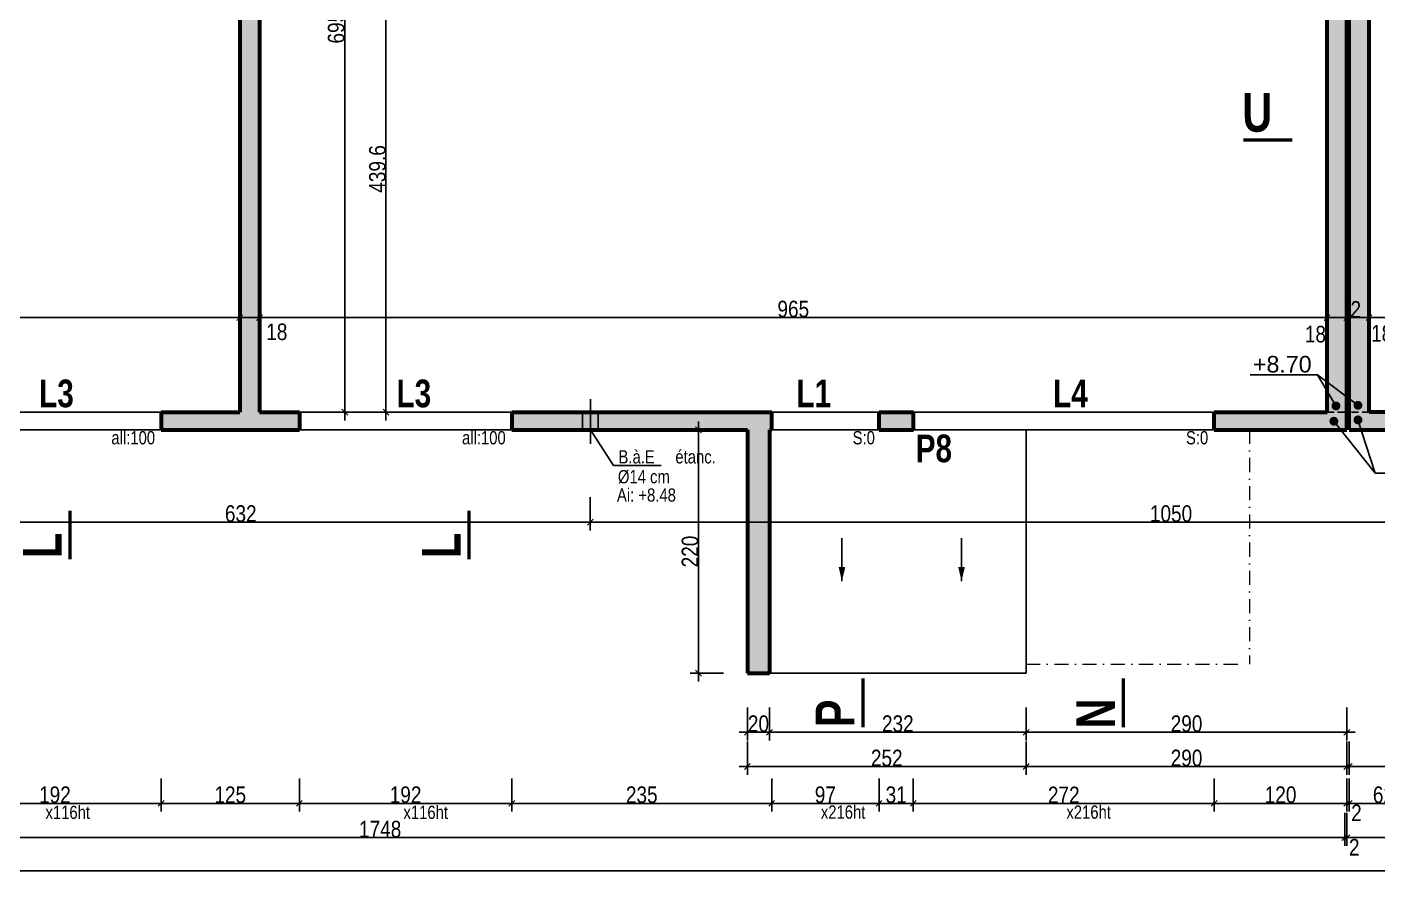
# Model space of a CAD drawing. Header units: millimetres. Extents: x 7120 to 15038, y -9128 to -4928.
# Drawn here: x 9975 to 11197, y -7823 to -7053 of the extents above; entities that cross this region are included whole.
import ezdxf
from ezdxf.enums import TextEntityAlignment as Align

# ---------------------------------------------------------------- set-up
doc = ezdxf.new("R2010")
doc.units = ezdxf.units.MM
doc.linetypes.add('CACHE2', pattern=[4.7625, 3.175, -1.5875])
doc.linetypes.add('TIRETPTX2', pattern=[50.8, 25.4, -12.7, 0, -12.7])
for name, color, linetype in [('01_cote_gen', 4, 'Continuous'), ('01_linteaux', 2, 'Continuous'), ('01_poch_murs', 253, 'Continuous'), ('01_poch_poteaux', 250, 'Continuous'), ('01_resv', 32, 'Continuous'), ('01_texte', 230, 'Continuous'), ('AA_COTES', 2, 'Continuous')]:
    doc.layers.add(name, color=color, linetype=linetype)
doc.layers.add('01_murs_coup', color=5, linetype='Continuous', lineweight=60)
doc.layers.add('01_tram_axes', color=2, linetype='TIRETPTX2', lineweight=9)
doc.styles.add('ARIAL', font='arial.ttf')
doc.styles.add('impact', font='impact.ttf')
doc.styles.add('MATTE_TXT', font='arial.ttf')
doc.styles.add('STYLE2', font='ARIALN.TTF')
doc.dimstyles.new('JB50', dxfattribs={"dimscale": 0.1, "dimtxt": 150, "dimasz": 15, "dimexe": 0.1, "dimexo": 0.1, "dimgap": 0.09, "dimtad": 1, "dimdec": 1, "dimdsep": 46, "dimtxsty": 'STYLE2', "dimblk1": 'BOND_G', "dimblk2": 'BOND_D', "dimsah": 1, "dimcen": 1.5, "dimdle": 0.01, "dimse1": 1, "dimse2": 1, "dimclrd": 4, "dimclre": 2, "dimclrt": 6, "dimazin": 2, "dimtfac": 2.333333, "dimtdec": 1, "dimtix": 1, "dimtmove": 2, "dimatfit": 3, "dimldrblk": 'BOND_G', "dimfxl": 1, "dimtolj": 1, "dimtzin": 0, "dimarcsym": 0})

# ---------------------------------------------------------------- blocks, each defined once
blk = doc.blocks.new('BOND_G')
at = {"layer": 'AA_COTES', "color": 0}
for p, q in [((0, -5), (0, 15)), ((5, 0), (-5, 0)), ((1.77, 1.77), (-1.77, -1.77))]:
    blk.add_line(p, q, dxfattribs=at)
blk = doc.blocks.new('BOND_D')
at = {"layer": 'AA_COTES', "color": 0}
for p, q in [((5, 0), (-5, 0)), ((-1.77, -1.77), (1.77, 1.77)), ((0, 5), (0, -15))]:
    blk.add_line(p, q, dxfattribs=at)
blk = doc.blocks.new('*D23')
at = {"layer": '01_cote_gen', "color": 4, "lineweight": -2, "transparency": 16777216}
blk.add_line((11167.1, -7785.6), (9422.1, -7785.6), dxfattribs=at)
at = {"layer": 'DEFPOINTS', "color": 0}
for p in [(9420.6, -7661), (11168.6, -7661), (9420.6, -7785.6)]:
    blk.add_point(p, dxfattribs=at)
at = {"layer": '01_cote_gen', "color": 4, "lineweight": -2, "transparency": 16777216, "xscale": 1.5, "yscale": 1.5, "zscale": 1.5, "rotation": 180}
blk.add_blockref('BOND_D', (9420.6, -7785.6), dxfattribs=at)
at = {"layer": '01_cote_gen', "color": 4, "lineweight": -2, "transparency": 16777216, "xscale": 1.5, "yscale": 1.5, "zscale": 1.5}
blk.add_blockref('BOND_G', (11168.6, -7785.6), dxfattribs=at)
at = {"layer": '01_cote_gen', "color": 6, "transparency": 16777216, "insert": (10294.6, -7778), "char_height": 15, "attachment_point": 5, "style": 'STYLE2'}
blk.add_mtext('\\A1;1748', dxfattribs=at)
blk = doc.blocks.new('*D24')
at = {"layer": '01_cote_gen', "color": 4, "lineweight": -2, "transparency": 16777216}
blk.add_line((11047.1, -7754.6), (10778.1, -7754.6), dxfattribs=at)
at = {"layer": 'DEFPOINTS', "color": 0}
for p in [(10776.6, -7732.1), (10776.6, -7754.6), (11048.6, -7743.9)]:
    blk.add_point(p, dxfattribs=at)
at = {"layer": '01_cote_gen', "color": 4, "lineweight": -2, "transparency": 16777216, "xscale": 1.5, "yscale": 1.5, "zscale": 1.5, "rotation": 180}
blk.add_blockref('BOND_D', (10776.6, -7754.6), dxfattribs=at)
at = {"layer": '01_cote_gen', "color": 4, "lineweight": -2, "transparency": 16777216, "xscale": 1.5, "yscale": 1.5, "zscale": 1.5}
blk.add_blockref('BOND_G', (11048.6, -7754.6), dxfattribs=at)
at = {"layer": '01_cote_gen', "color": 6, "transparency": 16777216, "insert": (10912.6, -7747), "char_height": 15, "attachment_point": 5, "style": 'STYLE2'}
blk.add_mtext('\\A1;272', dxfattribs=at)
blk = doc.blocks.new('*D25')
at = {"layer": '01_cote_gen', "color": 4, "lineweight": -2, "transparency": 16777216}
blk.add_line((10095.1, -7754.6), (9906.1, -7754.6), dxfattribs=at)
at = {"layer": 'DEFPOINTS', "color": 0}
for p in [(9904.6, -7731.1), (10096.6, -7731.1), (9904.6, -7754.6)]:
    blk.add_point(p, dxfattribs=at)
at = {"layer": '01_cote_gen', "color": 4, "lineweight": -2, "transparency": 16777216, "xscale": 1.5, "yscale": 1.5, "zscale": 1.5, "rotation": 180}
blk.add_blockref('BOND_D', (9904.6, -7754.6), dxfattribs=at)
at = {"layer": '01_cote_gen', "color": 4, "lineweight": -2, "transparency": 16777216, "xscale": 1.5, "yscale": 1.5, "zscale": 1.5}
blk.add_blockref('BOND_G', (10096.6, -7754.6), dxfattribs=at)
at = {"layer": '01_cote_gen', "color": 6, "transparency": 16777216, "insert": (10000.6, -7746.9), "char_height": 15, "attachment_point": 5, "style": 'STYLE2'}
blk.add_mtext('\\A1;192', dxfattribs=at)
blk = doc.blocks.new('*D28')
at = {"layer": '01_cote_gen', "color": 4, "lineweight": -2, "transparency": 16777216}
blk.add_line((11167.1, -7754.6), (11050.1, -7754.6), dxfattribs=at)
at = {"layer": 'DEFPOINTS', "color": 0}
for p in [(11168.6, -7661), (11048.6, -7732.1), (11048.6, -7754.6)]:
    blk.add_point(p, dxfattribs=at)
at = {"layer": '01_cote_gen', "color": 4, "lineweight": -2, "transparency": 16777216, "xscale": 1.5, "yscale": 1.5, "zscale": 1.5, "rotation": 180}
blk.add_blockref('BOND_D', (11048.6, -7754.6), dxfattribs=at)
at = {"layer": '01_cote_gen', "color": 4, "lineweight": -2, "transparency": 16777216, "xscale": 1.5, "yscale": 1.5, "zscale": 1.5}
blk.add_blockref('BOND_G', (11168.6, -7754.6), dxfattribs=at)
at = {"layer": '01_cote_gen', "color": 6, "transparency": 16777216, "insert": (11108.6, -7746.9), "char_height": 15, "attachment_point": 5, "style": 'STYLE2'}
blk.add_mtext('\\A1;120', dxfattribs=at)
blk = doc.blocks.new('*D29')
at = {"layer": '01_cote_gen', "color": 4, "lineweight": -2, "transparency": 16777216}
blk.add_line((11152.1, -7315.6), (11167.1, -7315.6), dxfattribs=at)
at = {"layer": 'DEFPOINTS', "color": 0}
for p in [(11150.6, -7323.1), (11168.6, -7315.6), (11168.6, -7323.1)]:
    blk.add_point(p, dxfattribs=at)
at = {"layer": '01_cote_gen', "color": 4, "lineweight": -2, "transparency": 16777216, "xscale": 1.5, "yscale": 1.5, "zscale": 1.5, "rotation": 180}
blk.add_blockref('BOND_G', (11150.6, -7315.6), dxfattribs=at)
at = {"layer": '01_cote_gen', "color": 4, "lineweight": -2, "transparency": 16777216, "xscale": 1.5, "yscale": 1.5, "zscale": 1.5}
blk.add_blockref('BOND_D', (11168.6, -7315.6), dxfattribs=at)
at = {"layer": '01_cote_gen', "color": 6, "transparency": 16777216, "insert": (11140.1, -7330.6), "char_height": 15, "attachment_point": 5, "style": 'STYLE2'}
blk.add_mtext('\\A1;18', dxfattribs=at)
blk = doc.blocks.new('*D40')
at = {"layer": '01_cote_gen', "color": 4, "lineweight": -2, "transparency": 16777216}
for p, q in [((11167.1, -7315.6), (11165.6, -7315.6)), ((11168.6, -7315.6), (11170.6, -7315.6)), ((11172.1, -7315.6), (11173.6, -7315.6))]:
    blk.add_line(p, q, dxfattribs=at)
at = {"layer": 'DEFPOINTS', "color": 0}
for p in [(11170.6, -7315.6), (11168.6, -7343.5), (11170.6, -7343.5)]:
    blk.add_point(p, dxfattribs=at)
at = {"layer": '01_cote_gen', "color": 4, "lineweight": -2, "transparency": 16777216, "xscale": 1.5, "yscale": 1.5, "zscale": 1.5}
blk.add_blockref('BOND_G', (11168.6, -7315.6), dxfattribs=at)
at = {"layer": '01_cote_gen', "color": 4, "lineweight": -2, "transparency": 16777216, "xscale": 1.5, "yscale": 1.5, "zscale": 1.5, "rotation": 180}
blk.add_blockref('BOND_D', (11170.6, -7315.6), dxfattribs=at)
at = {"layer": '01_cote_gen', "color": 6, "transparency": 16777216, "insert": (11176.6, -7308.1), "char_height": 15, "attachment_point": 5, "style": 'STYLE2'}
blk.add_mtext('\\A1;2', dxfattribs=at)
blk = doc.blocks.new('*D41')
at = {"layer": '01_cote_gen', "color": 4, "lineweight": -2, "transparency": 16777216}
blk.add_line((11172.1, -7315.6), (11187.1, -7315.6), dxfattribs=at)
at = {"layer": 'DEFPOINTS', "color": 0}
for p in [(11188.6, -7315.6), (11170.6, -7334.3), (11188.6, -7334.3)]:
    blk.add_point(p, dxfattribs=at)
at = {"layer": '01_cote_gen', "color": 4, "lineweight": -2, "transparency": 16777216, "xscale": 1.5, "yscale": 1.5, "zscale": 1.5, "rotation": 180}
blk.add_blockref('BOND_G', (11170.6, -7315.6), dxfattribs=at)
at = {"layer": '01_cote_gen', "color": 4, "lineweight": -2, "transparency": 16777216, "xscale": 1.5, "yscale": 1.5, "zscale": 1.5}
blk.add_blockref('BOND_D', (11188.6, -7315.6), dxfattribs=at)
at = {"layer": '01_cote_gen', "color": 6, "transparency": 16777216, "insert": (11200, -7329.9), "char_height": 15, "attachment_point": 5, "style": 'STYLE2'}
blk.add_mtext('\\A1;18', dxfattribs=at)
blk = doc.blocks.new('*D67')
at = {"layer": '01_cote_gen', "color": 4, "lineweight": -2, "transparency": 16777216}
blk.add_line((13896.1, -7815.5), (9422.1, -7815.5), dxfattribs=at)
at = {"layer": 'DEFPOINTS', "color": 0}
for p in [(9420.6, -7661.5), (13897.6, -7732.1), (9420.6, -7815.5)]:
    blk.add_point(p, dxfattribs=at)
at = {"layer": '01_cote_gen', "color": 4, "lineweight": -2, "transparency": 16777216, "xscale": 1.5, "yscale": 1.5, "zscale": 1.5, "rotation": 180}
blk.add_blockref('BOND_D', (9420.6, -7815.5), dxfattribs=at)
at = {"layer": '01_cote_gen', "color": 4, "lineweight": -2, "transparency": 16777216, "xscale": 1.5, "yscale": 1.5, "zscale": 1.5}
blk.add_blockref('BOND_G', (13897.6, -7815.5), dxfattribs=at)
at = {"layer": '01_cote_gen', "color": 6, "transparency": 16777216, "insert": (11659.1, -7808), "char_height": 15, "attachment_point": 5, "style": 'STYLE2'}
blk.add_mtext('\\A1;4477', dxfattribs=at)
blk = doc.blocks.new('*D75')
at = {"layer": '01_cote_gen', "color": 4, "lineweight": -2, "transparency": 16777216}
blk.add_line((10412.1, -7754.6), (10223.1, -7754.6), dxfattribs=at)
at = {"layer": 'DEFPOINTS', "color": 0}
for p in [(10221.6, -7661), (10413.6, -7661), (10221.6, -7754.6)]:
    blk.add_point(p, dxfattribs=at)
at = {"layer": '01_cote_gen', "color": 4, "lineweight": -2, "transparency": 16777216, "xscale": 1.5, "yscale": 1.5, "zscale": 1.5, "rotation": 180}
blk.add_blockref('BOND_D', (10221.6, -7754.6), dxfattribs=at)
at = {"layer": '01_cote_gen', "color": 4, "lineweight": -2, "transparency": 16777216, "xscale": 1.5, "yscale": 1.5, "zscale": 1.5}
blk.add_blockref('BOND_G', (10413.6, -7754.6), dxfattribs=at)
at = {"layer": '01_cote_gen', "color": 6, "transparency": 16777216, "insert": (10317.6, -7746.9), "char_height": 15, "attachment_point": 5, "style": 'STYLE2'}
blk.add_mtext('\\A1;192', dxfattribs=at)
blk = doc.blocks.new('*D76')
at = {"layer": '01_cote_gen', "color": 4, "lineweight": -2, "transparency": 16777216}
blk.add_line((10220.1, -7754.6), (10098.1, -7754.6), dxfattribs=at)
at = {"layer": 'DEFPOINTS', "color": 0}
for p in [(10096.6, -7661), (10221.6, -7661), (10096.6, -7754.6)]:
    blk.add_point(p, dxfattribs=at)
at = {"layer": '01_cote_gen', "color": 4, "lineweight": -2, "transparency": 16777216, "xscale": 1.5, "yscale": 1.5, "zscale": 1.5, "rotation": 180}
blk.add_blockref('BOND_D', (10096.6, -7754.6), dxfattribs=at)
at = {"layer": '01_cote_gen', "color": 4, "lineweight": -2, "transparency": 16777216, "xscale": 1.5, "yscale": 1.5, "zscale": 1.5}
blk.add_blockref('BOND_G', (10221.6, -7754.6), dxfattribs=at)
at = {"layer": '01_cote_gen', "color": 6, "transparency": 16777216, "insert": (10159.1, -7746.9), "char_height": 15, "attachment_point": 5, "style": 'STYLE2'}
blk.add_mtext('\\A1;125', dxfattribs=at)
blk = doc.blocks.new('*D94')
at = {"layer": '01_cote_gen', "color": 4, "lineweight": -2, "transparency": 16777216}
for p, q in [((11167.1, -7754.6), (11165.6, -7754.6)), ((11168.6, -7754.6), (11170.6, -7754.6)), ((11172.1, -7754.6), (11173.6, -7754.6))]:
    blk.add_line(p, q, dxfattribs=at)
at = {"layer": 'DEFPOINTS', "color": 0}
for p in [(11168.6, -7743.2), (11170.6, -7743.2), (11170.6, -7754.6)]:
    blk.add_point(p, dxfattribs=at)
at = {"layer": '01_cote_gen', "color": 4, "lineweight": -2, "transparency": 16777216, "xscale": 1.5, "yscale": 1.5, "zscale": 1.5}
blk.add_blockref('BOND_G', (11168.6, -7754.6), dxfattribs=at)
at = {"layer": '01_cote_gen', "color": 4, "lineweight": -2, "transparency": 16777216, "xscale": 1.5, "yscale": 1.5, "zscale": 1.5, "rotation": 180}
blk.add_blockref('BOND_D', (11170.6, -7754.6), dxfattribs=at)
at = {"layer": '01_cote_gen', "color": 6, "transparency": 16777216, "insert": (11177.2, -7763.2), "char_height": 15, "attachment_point": 5, "style": 'STYLE2'}
blk.add_mtext('\\A1;2', dxfattribs=at)
blk = doc.blocks.new('*D98')
at = {"layer": '01_cote_gen', "color": 4, "lineweight": -2, "transparency": 16777216}
blk.add_line((11231.1, -7754.6), (11172.1, -7754.6), dxfattribs=at)
at = {"layer": 'DEFPOINTS', "color": 0}
for p in [(11170.6, -7743.8), (11170.6, -7754.6), (11232.6, -7747.1)]:
    blk.add_point(p, dxfattribs=at)
at = {"layer": '01_cote_gen', "color": 4, "lineweight": -2, "transparency": 16777216, "xscale": 1.5, "yscale": 1.5, "zscale": 1.5, "rotation": 180}
blk.add_blockref('BOND_D', (11170.6, -7754.6), dxfattribs=at)
at = {"layer": '01_cote_gen', "color": 4, "lineweight": -2, "transparency": 16777216, "xscale": 1.5, "yscale": 1.5, "zscale": 1.5}
blk.add_blockref('BOND_G', (11232.6, -7754.6), dxfattribs=at)
at = {"layer": '01_cote_gen', "color": 6, "transparency": 16777216, "insert": (11201.6, -7746.9), "char_height": 15, "attachment_point": 5, "style": 'STYLE2'}
blk.add_mtext('\\A1;62', dxfattribs=at)
blk = doc.blocks.new('*D297')
at = {"layer": '01_cote_gen', "color": 4, "lineweight": -2, "transparency": 16777216}
for p, q in [((11165.1, -7785.6), (11163.6, -7785.6)), ((11166.6, -7785.6), (11168.6, -7785.6)), ((11170.1, -7785.6), (11171.6, -7785.6))]:
    blk.add_line(p, q, dxfattribs=at)
at = {"layer": 'DEFPOINTS', "color": 0}
for p in [(11166.6, -7774.3), (11168.6, -7774.3), (11168.6, -7785.6)]:
    blk.add_point(p, dxfattribs=at)
at = {"layer": '01_cote_gen', "color": 4, "lineweight": -2, "transparency": 16777216, "xscale": 1.5, "yscale": 1.5, "zscale": 1.5}
blk.add_blockref('BOND_G', (11166.6, -7785.6), dxfattribs=at)
at = {"layer": '01_cote_gen', "color": 4, "lineweight": -2, "transparency": 16777216, "xscale": 1.5, "yscale": 1.5, "zscale": 1.5, "rotation": 180}
blk.add_blockref('BOND_D', (11168.6, -7785.6), dxfattribs=at)
at = {"layer": '01_cote_gen', "color": 6, "transparency": 16777216, "insert": (11175.2, -7794.3), "char_height": 15, "attachment_point": 5, "style": 'STYLE2'}
blk.add_mtext('\\A1;2', dxfattribs=at)
blk = doc.blocks.new('*D298')
at = {"layer": '01_cote_gen', "color": 4, "lineweight": -2, "transparency": 16777216}
blk.add_line((13894.1, -7785.6), (11170.1, -7785.6), dxfattribs=at)
at = {"layer": 'DEFPOINTS', "color": 0}
for p in [(13895.6, -7762.1), (11168.6, -7778.1), (11168.6, -7785.6)]:
    blk.add_point(p, dxfattribs=at)
at = {"layer": '01_cote_gen', "color": 4, "lineweight": -2, "transparency": 16777216, "xscale": 1.5, "yscale": 1.5, "zscale": 1.5, "rotation": 180}
blk.add_blockref('BOND_D', (11168.6, -7785.6), dxfattribs=at)
at = {"layer": '01_cote_gen', "color": 4, "lineweight": -2, "transparency": 16777216, "xscale": 1.5, "yscale": 1.5, "zscale": 1.5}
blk.add_blockref('BOND_G', (13895.6, -7785.6), dxfattribs=at)
at = {"layer": '01_cote_gen', "color": 6, "transparency": 16777216, "insert": (12532.1, -7778.1), "char_height": 15, "attachment_point": 5, "style": 'STYLE2'}
blk.add_mtext('\\A1;2727', dxfattribs=at)
blk = doc.blocks.new('*D299')
at = {"layer": '01_cote_gen', "color": 4, "lineweight": -2, "transparency": 16777216}
blk.add_line((10775.1, -7754.6), (10747.1, -7754.6), dxfattribs=at)
at = {"layer": 'DEFPOINTS', "color": 0}
for p in [(10745.6, -7432.6), (10776.6, -7432.6), (10745.6, -7754.6)]:
    blk.add_point(p, dxfattribs=at)
at = {"layer": '01_cote_gen', "color": 4, "lineweight": -2, "transparency": 16777216, "xscale": 1.5, "yscale": 1.5, "zscale": 1.5, "rotation": 180}
blk.add_blockref('BOND_D', (10745.6, -7754.6), dxfattribs=at)
at = {"layer": '01_cote_gen', "color": 4, "lineweight": -2, "transparency": 16777216, "xscale": 1.5, "yscale": 1.5, "zscale": 1.5}
blk.add_blockref('BOND_G', (10776.6, -7754.6), dxfattribs=at)
at = {"layer": '01_cote_gen', "color": 6, "transparency": 16777216, "insert": (10761.1, -7746.9), "char_height": 15, "attachment_point": 5, "style": 'STYLE2'}
blk.add_mtext('\\A1;31', dxfattribs=at)
blk = doc.blocks.new('*D300')
at = {"layer": '01_cote_gen', "color": 4, "lineweight": -2, "transparency": 16777216}
blk.add_line((10744.1, -7754.6), (10650.1, -7754.6), dxfattribs=at)
at = {"layer": 'DEFPOINTS', "color": 0}
for p in [(10648.6, -7432.6), (10745.6, -7432.6), (10648.6, -7754.6)]:
    blk.add_point(p, dxfattribs=at)
at = {"layer": '01_cote_gen', "color": 4, "lineweight": -2, "transparency": 16777216, "xscale": 1.5, "yscale": 1.5, "zscale": 1.5, "rotation": 180}
blk.add_blockref('BOND_D', (10648.6, -7754.6), dxfattribs=at)
at = {"layer": '01_cote_gen', "color": 4, "lineweight": -2, "transparency": 16777216, "xscale": 1.5, "yscale": 1.5, "zscale": 1.5}
blk.add_blockref('BOND_G', (10745.6, -7754.6), dxfattribs=at)
at = {"layer": '01_cote_gen', "color": 6, "transparency": 16777216, "insert": (10697.1, -7746.9), "char_height": 15, "attachment_point": 5, "style": 'STYLE2'}
blk.add_mtext('\\A1;97', dxfattribs=at)
blk = doc.blocks.new('*D301')
at = {"layer": '01_cote_gen', "color": 4, "lineweight": -2, "transparency": 16777216}
blk.add_line((10647.1, -7754.6), (10415.1, -7754.6), dxfattribs=at)
at = {"layer": 'DEFPOINTS', "color": 0}
for p in [(10413.6, -7432.6), (10648.6, -7432.6), (10413.6, -7754.6)]:
    blk.add_point(p, dxfattribs=at)
at = {"layer": '01_cote_gen', "color": 4, "lineweight": -2, "transparency": 16777216, "xscale": 1.5, "yscale": 1.5, "zscale": 1.5, "rotation": 180}
blk.add_blockref('BOND_D', (10413.6, -7754.6), dxfattribs=at)
at = {"layer": '01_cote_gen', "color": 4, "lineweight": -2, "transparency": 16777216, "xscale": 1.5, "yscale": 1.5, "zscale": 1.5}
blk.add_blockref('BOND_G', (10648.6, -7754.6), dxfattribs=at)
at = {"layer": '01_cote_gen', "color": 6, "transparency": 16777216, "insert": (10531.1, -7746.9), "char_height": 15, "attachment_point": 5, "style": 'STYLE2'}
blk.add_mtext('\\A1;235', dxfattribs=at)
blk = doc.blocks.new('*D380')
at = {"layer": '01_cote_gen', "color": 4, "lineweight": -2, "transparency": 16777216}
blk.add_line((9438.1, -7315.6), (10166.1, -7315.6), dxfattribs=at)
at = {"layer": 'DEFPOINTS', "color": 0}
for p in [(10167.6, -6568), (9436.6, -7315.6), (10167.6, -7315.6)]:
    blk.add_point(p, dxfattribs=at)
at = {"layer": '01_cote_gen', "color": 4, "lineweight": -2, "transparency": 16777216, "xscale": 1.5, "yscale": 1.5, "zscale": 1.5, "rotation": 180}
blk.add_blockref('BOND_G', (9436.6, -7315.6), dxfattribs=at)
at = {"layer": '01_cote_gen', "color": 4, "lineweight": -2, "transparency": 16777216, "xscale": 1.5, "yscale": 1.5, "zscale": 1.5}
blk.add_blockref('BOND_D', (10167.6, -7315.6), dxfattribs=at)
at = {"layer": '01_cote_gen', "color": 6, "transparency": 16777216, "insert": (9802.1, -7307.9), "char_height": 15, "attachment_point": 5, "style": 'STYLE2'}
blk.add_mtext('\\A1;731', dxfattribs=at)
blk = doc.blocks.new('*D395')
at = {"layer": '01_cote_gen', "color": 4, "lineweight": -2, "transparency": 16777216}
blk.add_line((10187.1, -7315.6), (11149.1, -7315.6), dxfattribs=at)
at = {"layer": 'DEFPOINTS', "color": 0}
for p in [(11150.6, -7315.6), (10185.6, -7350.3), (11150.6, -7381)]:
    blk.add_point(p, dxfattribs=at)
at = {"layer": '01_cote_gen', "color": 4, "lineweight": -2, "transparency": 16777216, "xscale": 1.5, "yscale": 1.5, "zscale": 1.5, "rotation": 180}
blk.add_blockref('BOND_G', (10185.6, -7315.6), dxfattribs=at)
at = {"layer": '01_cote_gen', "color": 4, "lineweight": -2, "transparency": 16777216, "xscale": 1.5, "yscale": 1.5, "zscale": 1.5}
blk.add_blockref('BOND_D', (11150.6, -7315.6), dxfattribs=at)
at = {"layer": '01_cote_gen', "color": 6, "transparency": 16777216, "insert": (10668.1, -7307.9), "char_height": 15, "attachment_point": 5, "style": 'STYLE2'}
blk.add_mtext('\\A1;965', dxfattribs=at)
blk = doc.blocks.new('*D396')
at = {"layer": '01_cote_gen', "color": 4, "lineweight": -2, "transparency": 16777216}
blk.add_line((10169.1, -7315.6), (10184.1, -7315.6), dxfattribs=at)
at = {"layer": 'DEFPOINTS', "color": 0}
for p in [(10185.6, -7315.6), (10167.6, -7350.3), (10185.6, -7350.3)]:
    blk.add_point(p, dxfattribs=at)
at = {"layer": '01_cote_gen', "color": 4, "lineweight": -2, "transparency": 16777216, "xscale": 1.5, "yscale": 1.5, "zscale": 1.5, "rotation": 180}
blk.add_blockref('BOND_G', (10167.6, -7315.6), dxfattribs=at)
at = {"layer": '01_cote_gen', "color": 4, "lineweight": -2, "transparency": 16777216, "xscale": 1.5, "yscale": 1.5, "zscale": 1.5}
blk.add_blockref('BOND_D', (10185.6, -7315.6), dxfattribs=at)
at = {"layer": '01_cote_gen', "color": 6, "transparency": 16777216, "insert": (10201.2, -7328.5), "char_height": 15, "attachment_point": 5, "style": 'STYLE2'}
blk.add_mtext('\\A1;18', dxfattribs=at)
blk = doc.blocks.new('*D397')
at = {"layer": '01_cote_gen', "color": 4, "lineweight": -2, "transparency": 16777216}
blk.add_line((11190.1, -7315.6), (12238.1, -7315.6), dxfattribs=at)
at = {"layer": 'DEFPOINTS', "color": 0}
for p in [(11188.6, -7265.8), (12239.6, -7265.8), (12239.6, -7315.6)]:
    blk.add_point(p, dxfattribs=at)
at = {"layer": '01_cote_gen', "color": 4, "lineweight": -2, "transparency": 16777216, "xscale": 1.5, "yscale": 1.5, "zscale": 1.5, "rotation": 180}
blk.add_blockref('BOND_G', (11188.6, -7315.6), dxfattribs=at)
at = {"layer": '01_cote_gen', "color": 4, "lineweight": -2, "transparency": 16777216, "xscale": 1.5, "yscale": 1.5, "zscale": 1.5}
blk.add_blockref('BOND_D', (12239.6, -7315.6), dxfattribs=at)
at = {"layer": '01_cote_gen', "color": 6, "transparency": 16777216, "insert": (11759.9, -7307.9), "char_height": 15, "attachment_point": 5, "style": 'STYLE2'}
blk.add_mtext('\\A1;1051', dxfattribs=at)
blk = doc.blocks.new('*D411')
at = {"layer": '01_cote_gen', "color": 4, "lineweight": -2, "transparency": 16777216}
blk.add_line((10262.6, -7399.5), (10262.6, -6707.5), dxfattribs=at)
at = {"layer": 'DEFPOINTS', "color": 0}
for p in [(10262.6, -6706), (10265.8, -6706), (10265.8, -7401)]:
    blk.add_point(p, dxfattribs=at)
at = {"layer": '01_cote_gen', "color": 4, "lineweight": -2, "transparency": 16777216, "xscale": 1.5, "yscale": 1.5, "zscale": 1.5}
for name, p, rotation in [('BOND_D', (10262.6, -6706), 90), ('BOND_G', (10262.6, -7401), 270)]:
    blk.add_blockref(name, p, dxfattribs=dict(at, rotation=rotation))
at = {"layer": '01_cote_gen', "color": 6, "transparency": 16777216, "insert": (10254.9, -7053.5), "char_height": 15, "attachment_point": 5, "rotation": 90, "style": 'STYLE2'}
blk.add_mtext('\\A1;695', dxfattribs=at)
blk = doc.blocks.new('*D463')
at = {"layer": '01_cote_gen', "color": 4, "lineweight": -2, "transparency": 16777216}
blk.add_line((11624.1, -7721.3), (11172.1, -7721.3), dxfattribs=at)
at = {"layer": 'DEFPOINTS', "color": 0}
for p in [(11170.6, -7344.5), (11625.6, -7698.8), (11170.6, -7721.3)]:
    blk.add_point(p, dxfattribs=at)
at = {"layer": '01_cote_gen', "color": 4, "lineweight": -2, "transparency": 16777216, "xscale": 1.5, "yscale": 1.5, "zscale": 1.5, "rotation": 180}
blk.add_blockref('BOND_D', (11170.6, -7721.3), dxfattribs=at)
at = {"layer": '01_cote_gen', "color": 4, "lineweight": -2, "transparency": 16777216, "xscale": 1.5, "yscale": 1.5, "zscale": 1.5}
blk.add_blockref('BOND_G', (11625.6, -7721.3), dxfattribs=at)
at = {"layer": '01_cote_gen', "color": 6, "transparency": 16777216, "insert": (11398.1, -7713.7), "char_height": 15, "attachment_point": 5, "style": 'STYLE2'}
blk.add_mtext('\\A1;455', dxfattribs=at)
blk = doc.blocks.new('*D466')
at = {"layer": '01_cote_gen', "color": 4, "lineweight": -2, "transparency": 16777216}
blk.add_line((11167.1, -7690.4), (10880.1, -7690.4), dxfattribs=at)
at = {"layer": 'DEFPOINTS', "color": 0}
for p in [(11168.6, -7361.2), (10878.6, -7548.7), (10878.6, -7690.4)]:
    blk.add_point(p, dxfattribs=at)
at = {"layer": '01_cote_gen', "color": 4, "lineweight": -2, "transparency": 16777216, "xscale": 1.5, "yscale": 1.5, "zscale": 1.5, "rotation": 180}
blk.add_blockref('BOND_D', (10878.6, -7690.4), dxfattribs=at)
at = {"layer": '01_cote_gen', "color": 4, "lineweight": -2, "transparency": 16777216, "xscale": 1.5, "yscale": 1.5, "zscale": 1.5}
blk.add_blockref('BOND_G', (11168.6, -7690.4), dxfattribs=at)
at = {"layer": '01_cote_gen', "color": 6, "transparency": 16777216, "insert": (11023.6, -7682.7), "char_height": 15, "attachment_point": 5, "style": 'STYLE2'}
blk.add_mtext('\\A1;290', dxfattribs=at)
blk = doc.blocks.new('*D467')
at = {"layer": '01_cote_gen', "color": 4, "lineweight": -2, "transparency": 16777216}
blk.add_line((10877.1, -7690.4), (10648.1, -7690.4), dxfattribs=at)
at = {"layer": 'DEFPOINTS', "color": 0}
for p in [(10646.6, -7587.8), (10878.6, -7587.8), (10646.6, -7690.4)]:
    blk.add_point(p, dxfattribs=at)
at = {"layer": '01_cote_gen', "color": 4, "lineweight": -2, "transparency": 16777216, "xscale": 1.5, "yscale": 1.5, "zscale": 1.5, "rotation": 180}
blk.add_blockref('BOND_D', (10646.6, -7690.4), dxfattribs=at)
at = {"layer": '01_cote_gen', "color": 4, "lineweight": -2, "transparency": 16777216, "xscale": 1.5, "yscale": 1.5, "zscale": 1.5}
blk.add_blockref('BOND_G', (10878.6, -7690.4), dxfattribs=at)
at = {"layer": '01_cote_gen', "color": 6, "transparency": 16777216, "insert": (10762.6, -7682.7), "char_height": 15, "attachment_point": 5, "style": 'STYLE2'}
blk.add_mtext('\\A1;232', dxfattribs=at)
blk = doc.blocks.new('*D468')
at = {"layer": '01_cote_gen', "color": 4, "lineweight": -2, "transparency": 16777216}
blk.add_line((11167.1, -7721.3), (10880.1, -7721.3), dxfattribs=at)
at = {"layer": 'DEFPOINTS', "color": 0}
for p in [(11168.6, -7368.6), (10878.6, -7514.4), (10878.6, -7721.3)]:
    blk.add_point(p, dxfattribs=at)
at = {"layer": '01_cote_gen', "color": 4, "lineweight": -2, "transparency": 16777216, "xscale": 1.5, "yscale": 1.5, "zscale": 1.5, "rotation": 180}
blk.add_blockref('BOND_D', (10878.6, -7721.3), dxfattribs=at)
at = {"layer": '01_cote_gen', "color": 4, "lineweight": -2, "transparency": 16777216, "xscale": 1.5, "yscale": 1.5, "zscale": 1.5}
blk.add_blockref('BOND_G', (11168.6, -7721.3), dxfattribs=at)
at = {"layer": '01_cote_gen', "color": 6, "transparency": 16777216, "insert": (11023.6, -7713.7), "char_height": 15, "attachment_point": 5, "style": 'STYLE2'}
blk.add_mtext('\\A1;290', dxfattribs=at)
blk = doc.blocks.new('*D469')
at = {"layer": '01_cote_gen', "color": 4, "lineweight": -2, "transparency": 16777216}
blk.add_line((10877.1, -7721.3), (10628.1, -7721.3), dxfattribs=at)
at = {"layer": 'DEFPOINTS', "color": 0}
for p in [(10878.6, -7566.5), (10626.6, -7581.9), (10626.6, -7721.3)]:
    blk.add_point(p, dxfattribs=at)
at = {"layer": '01_cote_gen', "color": 4, "lineweight": -2, "transparency": 16777216, "xscale": 1.5, "yscale": 1.5, "zscale": 1.5, "rotation": 180}
blk.add_blockref('BOND_D', (10626.6, -7721.3), dxfattribs=at)
at = {"layer": '01_cote_gen', "color": 4, "lineweight": -2, "transparency": 16777216, "xscale": 1.5, "yscale": 1.5, "zscale": 1.5}
blk.add_blockref('BOND_G', (10878.6, -7721.3), dxfattribs=at)
at = {"layer": '01_cote_gen', "color": 6, "transparency": 16777216, "insert": (10752.6, -7713.7), "char_height": 15, "attachment_point": 5, "style": 'STYLE2'}
blk.add_mtext('\\A1;252', dxfattribs=at)
blk = doc.blocks.new('*D470')
at = {"layer": '01_cote_gen', "color": 4, "lineweight": -2, "transparency": 16777216}
blk.add_line((10645.1, -7690.4), (10628.1, -7690.4), dxfattribs=at)
at = {"layer": 'DEFPOINTS', "color": 0}
for p in [(10646.6, -7583.1), (10626.6, -7597.3), (10626.6, -7690.4)]:
    blk.add_point(p, dxfattribs=at)
at = {"layer": '01_cote_gen', "color": 4, "lineweight": -2, "transparency": 16777216, "xscale": 1.5, "yscale": 1.5, "zscale": 1.5, "rotation": 180}
blk.add_blockref('BOND_D', (10626.6, -7690.4), dxfattribs=at)
at = {"layer": '01_cote_gen', "color": 4, "lineweight": -2, "transparency": 16777216, "xscale": 1.5, "yscale": 1.5, "zscale": 1.5}
blk.add_blockref('BOND_G', (10646.6, -7690.4), dxfattribs=at)
at = {"layer": '01_cote_gen', "color": 6, "transparency": 16777216, "insert": (10636.6, -7682.7), "char_height": 15, "attachment_point": 5, "style": 'STYLE2'}
blk.add_mtext('\\A1;20', dxfattribs=at)
blk = doc.blocks.new('*D471')
at = {"layer": '01_cote_gen', "color": 4, "lineweight": -2, "transparency": 16777216}
blk.add_line((10582.5, -7635.5), (10582.5, -7418.5), dxfattribs=at)
at = {"layer": 'DEFPOINTS', "color": 0}
for p in [(10582.5, -7417), (10647.9, -7417), (10647.9, -7637)]:
    blk.add_point(p, dxfattribs=at)
at = {"layer": '01_cote_gen', "color": 4, "lineweight": -2, "transparency": 16777216, "xscale": 1.5, "yscale": 1.5, "zscale": 1.5}
for name, p, rotation in [('BOND_D', (10582.5, -7417), 90), ('BOND_G', (10582.5, -7637), 270)]:
    blk.add_blockref(name, p, dxfattribs=dict(at, rotation=rotation))
at = {"layer": '01_cote_gen', "color": 6, "transparency": 16777216, "insert": (10574.8, -7527), "char_height": 15, "attachment_point": 5, "rotation": 90, "style": 'STYLE2'}
blk.add_mtext('\\A1;220', dxfattribs=at)
blk = doc.blocks.new('*D556')
at = {"layer": '01_cote_gen', "color": 4, "lineweight": -2, "transparency": 16777216}
blk.add_line((10483.1, -7500.5), (9854.1, -7500.5), dxfattribs=at)
at = {"layer": 'DEFPOINTS', "color": 0}
for p in [(9852.6, -7429.8), (10484.6, -7429.8), (9852.6, -7500.5)]:
    blk.add_point(p, dxfattribs=at)
at = {"layer": '01_cote_gen', "color": 4, "lineweight": -2, "transparency": 16777216, "xscale": 1.5, "yscale": 1.5, "zscale": 1.5, "rotation": 180}
blk.add_blockref('BOND_D', (9852.6, -7500.5), dxfattribs=at)
at = {"layer": '01_cote_gen', "color": 4, "lineweight": -2, "transparency": 16777216, "xscale": 1.5, "yscale": 1.5, "zscale": 1.5}
blk.add_blockref('BOND_G', (10484.6, -7500.5), dxfattribs=at)
at = {"layer": '01_cote_gen', "color": 6, "transparency": 16777216, "insert": (10168.6, -7492.8), "char_height": 15, "attachment_point": 5, "style": 'STYLE2'}
blk.add_mtext('\\A1;632', dxfattribs=at)
blk = doc.blocks.new('*D557')
at = {"layer": '01_cote_gen', "color": 4, "lineweight": -2, "transparency": 16777216}
blk.add_line((11533.1, -7500.5), (10486.1, -7500.5), dxfattribs=at)
at = {"layer": 'DEFPOINTS', "color": 0}
for p in [(10484.6, -7429.8), (11534.6, -7429.8), (10484.6, -7500.5)]:
    blk.add_point(p, dxfattribs=at)
at = {"layer": '01_cote_gen', "color": 4, "lineweight": -2, "transparency": 16777216, "xscale": 1.5, "yscale": 1.5, "zscale": 1.5, "rotation": 180}
blk.add_blockref('BOND_D', (10484.6, -7500.5), dxfattribs=at)
at = {"layer": '01_cote_gen', "color": 4, "lineweight": -2, "transparency": 16777216, "xscale": 1.5, "yscale": 1.5, "zscale": 1.5}
blk.add_blockref('BOND_G', (11534.6, -7500.5), dxfattribs=at)
at = {"layer": '01_cote_gen', "color": 6, "transparency": 16777216, "insert": (11009.6, -7492.8), "char_height": 15, "attachment_point": 5, "style": 'STYLE2'}
blk.add_mtext('\\A1;1050', dxfattribs=at)
blk = doc.blocks.new('*D645')
at = {"layer": '01_cote_gen', "color": 4, "lineweight": -2, "transparency": 16777216}
blk.add_line((10299.9, -6962.9), (10299.9, -7399.5), dxfattribs=at)
at = {"layer": 'DEFPOINTS', "color": 0}
for p in [(10277.4, -6961.4), (10285.1, -7401), (10299.9, -7401)]:
    blk.add_point(p, dxfattribs=at)
at = {"layer": '01_cote_gen', "color": 4, "lineweight": -2, "transparency": 16777216, "xscale": 1.5, "yscale": 1.5, "zscale": 1.5}
for name, p, rotation in [('BOND_G', (10299.9, -6961.4), 90), ('BOND_D', (10299.9, -7401), 270)]:
    blk.add_blockref(name, p, dxfattribs=dict(at, rotation=rotation))
at = {"layer": '01_cote_gen', "color": 6, "transparency": 16777216, "insert": (10292.2, -7181.2), "char_height": 15, "attachment_point": 5, "rotation": 90, "style": 'STYLE2'}
blk.add_mtext('\\A1;439.6', dxfattribs=at)

msp = doc.modelspace()

# ---------------------------------------------------------------- hatches: boundary and pattern name
at = {"layer": '01_poch_murs'}
h = msp.add_hatch(color=256, dxfattribs=at)
h.dxf.hatch_style = 1
h.paths.add_polyline_path([(11188.63, -6505.94), (11170.63, -6505.94), (11170.63, -6563.94), (11188.63, -6563.94)])
h.paths.add_polyline_path([(11443.63, -6687.94), (11170.63, -6687.94), (11170.63, -7416.96), (11232.63, -7416.96), (11232.63, -7400.96), (11188.63, -7400.96), (11188.63, -6705.94), (11443.63, -6705.94)])
h.paths.add_polyline_path([(12239.63, -6687.94), (11545.63, -6687.94), (11545.63, -6705.94), (12239.63, -6705.94)])
h = msp.add_hatch(color=256, dxfattribs=at)
h.dxf.hatch_style = 1
h.paths.add_polyline_path([(9520.63, -7400.96), (9436.63, -7400.96), (9436.63, -7416.96), (9520.63, -7416.96)])
h.paths.add_polyline_path([(9904.63, -7400.96), (9712.63, -7400.96), (9712.63, -7416.96), (9904.63, -7416.96)])
h.paths.add_polyline_path([(10221.63, -7400.96), (10185.63, -7400.96), (10185.63, -6706), (10433.63, -6706), (10433.63, -6688), (10185.63, -6688), (10185.63, -6671), (10167.63, -6671), (10167.63, -7400.96), (10096.63, -7400.96), (10096.63, -7416.96), (10221.63, -7416.96)])
h.paths.add_polyline_path([(11168.63, -6688), (10535.63, -6688), (10535.63, -6706), (11150.63, -6706), (11150.63, -7400.96), (11048.63, -7400.96), (11048.63, -7416.96), (11168.63, -7416.96)])
h.paths.add_polyline_path([(10648.63, -7400.96), (10413.63, -7400.96), (10413.63, -7416.96), (10626.63, -7416.96), (10626.63, -7636.96), (10646.63, -7636.96), (10646.63, -7416.96), (10648.63, -7416.96)])
h.paths.add_polyline_path([(10776.63, -7400.96), (10745.63, -7400.96)], flags=17)
at = {"layer": '01_poch_poteaux'}
h = msp.add_hatch(color=256, dxfattribs=at)
h.dxf.hatch_style = 1
h.paths.add_polyline_path([(10776.63, -7400.96), (10745.63, -7400.96), (10745.63, -7416.96), (10776.63, -7416.96)])

# ---------------------------------------------------------------- linework, layer by layer
at = {"layer": '01_linteaux'}
for p, q in [((9904.63, -7400.96), (10096.63, -7400.96)), ((10221.63, -7400.96), (10413.63, -7400.96)), ((10648.63, -7400.96), (10745.63, -7400.96)), ((10776.63, -7400.96), (11048.63, -7400.96)), ((9904.63, -7416.96), (10096.63, -7416.96)), ((10221.63, -7416.96), (10413.63, -7416.96)), ((10648.63, -7416.96), (10745.63, -7416.96)), ((10776.63, -7416.96), (11048.63, -7416.96)), ((10878.63, -7416.96), (10878.63, -7636.96)), ((10646.63, -7636.96), (10878.63, -7636.96))]:
    msp.add_line(p, q, dxfattribs=at)
at = {"layer": '01_linteaux', "linetype": 'CACHE2', "ltscale": 2}
for p, q in [((11150.63, -7400.96), (11168.63, -7400.96)), ((11188.63, -7400.96), (11170.63, -7400.96))]:
    msp.add_line(p, q, dxfattribs=at)
at = {"layer": '01_murs_coup'}
for p, q in [((10167.63, -6671), (10167.63, -7400.96)), ((11168.63, -7416.96), (11168.63, -6688)), ((11170.63, -7416.96), (11170.63, -6687.94)), ((10185.63, -6706), (10185.63, -7400.96)), ((11150.63, -7400.96), (11150.63, -6706)), ((11188.63, -7400.96), (11188.63, -6705.94)), ((10096.63, -7400.96), (10167.63, -7400.96)), ((10096.63, -7400.96), (10096.63, -7416.96)), ((10185.63, -7400.96), (10221.63, -7400.96)), ((10221.63, -7400.96), (10221.63, -7416.96)), ((10413.63, -7400.96), (10648.63, -7400.96)), ((10413.63, -7400.96), (10413.63, -7416.96)), ((10648.63, -7416.96), (10648.63, -7400.96)), ((10745.63, -7416.96), (10745.63, -7400.96)), ((10745.63, -7400.96), (10776.63, -7400.96)), ((10776.63, -7416.96), (10776.63, -7400.96)), ((11048.63, -7416.96), (11048.63, -7400.96)), ((11048.63, -7400.96), (11150.63, -7400.96)), ((11232.63, -7400.96), (11188.63, -7400.96)), ((10096.63, -7416.96), (10221.63, -7416.96)), ((10413.63, -7416.96), (10626.63, -7416.96)), ((10626.63, -7416.96), (10626.63, -7636.96)), ((10646.63, -7416.96), (10646.63, -7636.96)), ((10646.63, -7416.96), (10648.63, -7416.96)), ((10745.63, -7416.96), (10776.63, -7416.96)), ((11048.63, -7416.96), (11168.63, -7416.96)), ((11170.63, -7416.96), (11232.63, -7416.96)), ((10626.63, -7636.96), (10646.63, -7636.96))]:
    msp.add_line(p, q, dxfattribs=at)
at = {"layer": '01_resv'}
for p, q in [((10477.63, -7400.96), (10477.63, -7416.96)), ((10484.63, -7389.2), (10484.63, -7429.8)), ((10491.63, -7400.96), (10491.63, -7416.96))]:
    msp.add_line(p, q, dxfattribs=at)
msp.add_solid([(10477.63, -7400.96), (10477.63, -7416.96), (10491.63, -7416.96), (10491.63, -7400.96)], dxfattribs=at)
at = {"layer": '01_texte'}
for p, q in [((11081.1, -7367.35), (11141.92, -7367.35)), ((11141.92, -7367.35), (11178.54, -7394.85)), ((11141.92, -7367.35), (11158.67, -7395.39)), ((11194.08, -7456.21), (11156.81, -7409.22)), ((11178.56, -7408.01), (11194.08, -7456.21)), ((10484.63, -7416.96), (10505.62, -7449.18)), ((10505.62, -7449.18), (10548.71, -7449.18)), ((11194.08, -7456.21), (11254.9, -7456.21)), ((10712.08, -7553.86), (10712.08, -7514.86)), ((10820.2, -7553.86), (10820.2, -7514.86))]:
    msp.add_line(p, q, dxfattribs=at)
at = {"layer": '01_texte', "const_width": 3}
for points in [[(11119.13, -7155.17), (11074.88, -7155.17)], [(10014.35, -7489.93), (10014.35, -7534.18)], [(10374.96, -7489.93), (10374.96, -7534.18)], [(10731, -7641.63), (10731, -7686.02)], [(10966.56, -7641.63), (10966.56, -7686.02)]]:
    msp.add_lwpolyline(points, dxfattribs=at)
at = {"layer": '01_texte', "const_width": 4}
for points in [[(11156.67, -7395.39, 1), (11160.67, -7395.39, 1)], [(11176.54, -7394.85, 1), (11180.54, -7394.85, 1)], [(11154.81, -7409.22, 1), (11158.81, -7409.22, 1)], [(11176.56, -7408.01, 1), (11180.56, -7408.01, 1)]]:
    msp.add_lwpolyline(points, format="xyb", close=True, dxfattribs=at)
at = {"layer": '01_texte'}
for points in [[(10712.08, -7553.86), (10709.1, -7541.07), (10712.08, -7541.07)], [(10712.08, -7553.86), (10715.06, -7541.07), (10712.08, -7541.07)], [(10820.2, -7553.86), (10817.22, -7541.07), (10820.2, -7541.07)], [(10820.2, -7553.86), (10823.18, -7541.07), (10820.2, -7541.07)]]:
    msp.add_solid(points, dxfattribs=at)
at = {"layer": '01_tram_axes', "ltscale": 0.5}
for p in [(11080.63, -7416.96), (10878.63, -7628.96)]:
    msp.add_line(p, (11080.63, -7628.96), dxfattribs=at)

# ---------------------------------------------------------------- texts
at = {"layer": '01_texte', "style": 'impact'}
for s, rotation, p in [('U', 0, (11087.58, -7158.02)), ('L', 90, (10017.2, -7521.48)), ('L', 90, (10377.81, -7521.48)), ('P', 90, (10733.85, -7673.32)), ('N', 90, (10969.42, -7673.32))]:
    msp.add_text(s, height=35, rotation=rotation, dxfattribs=at).set_placement(p, align=Align.BOTTOM_CENTER)
at = {"layer": '01_texte', "style": 'ARIAL'}
msp.add_text('+8.70', height=15, dxfattribs=at).set_placement((11083.65, -7365.19))
at = {"layer": '01_texte', "style": 'impact'}
for s, p in [('L3', (10002, -7404.06)), ('L3', (10325.09, -7404.06)), ('L1', (10686.63, -7404.06)), ('L4', (10918.63, -7404.06)), ('P8', (10795.19, -7453.78))]:
    msp.add_text(s, height=25, dxfattribs=at).set_placement(p, align=Align.BOTTOM_CENTER)
at = {"layer": '01_texte', "style": 'MATTE_TXT', "width": 0.8}
for s, p in [('all:100', (10071.39, -7433.73)), ('all:100', (10388.39, -7433.73)), ('S:0', (10731.79, -7433.73)), ('S:0', (11033.15, -7433.73)), ('B.à.E', (10526.47, -7450.99)), ('étanc.', (10579.77, -7450.99)), ('%%C14 cm', (10533.03, -7468.95)), ('Ai: +8.48', (10535.34, -7485.53)), ('x116ht', (10012.18, -7772.35)), ('x116ht', (10335.8, -7772.35)), ('x216ht', (10713.15, -7772.11)), ('x216ht', (10935.11, -7772.11))]:
    msp.add_text(s, height=12, dxfattribs=at).set_placement(p, align=Align.BOTTOM_CENTER)

# ---------------------------------------------------------------- dimensions: what is measured, and where the dimension line sits
at = {"layer": '01_cote_gen'}
for base, p1, p2, picture, middle in [((10167.63, -7315.61), (9436.63, -7315.61), (10167.63, -6567.97), '*D380', (9802.13, -7307.94)), ((11150.63, -7315.61), (10185.63, -7350.26), (11150.63, -7380.95), '*D395', (10668.13, -7307.94)), ((11170.63, -7721.32), (11625.63, -7698.82), (11170.63, -7344.5), '*D463', (11398.13, -7713.69)), ((10878.63, -7690.36), (11168.63, -7361.17), (10878.63, -7548.72), '*D466', (11023.63, -7682.69)), ((10878.63, -7721.32), (11168.63, -7368.59), (10878.63, -7514.35), '*D468', (11023.63, -7713.65)), ((9852.63, -7500.51), (10484.63, -7429.8), (9852.63, -7429.8), '*D556', (10168.63, -7492.84)), ((10413.63, -7754.55), (10648.63, -7432.64), (10413.63, -7432.64), '*D301', (10531.13, -7746.89)), ((10484.63, -7500.51), (11534.63, -7429.8), (10484.63, -7429.8), '*D557', (11009.63, -7492.84)), ((10648.63, -7754.55), (10745.63, -7432.64), (10648.63, -7432.64), '*D300', (10697.13, -7746.89)), ((10745.63, -7754.55), (10776.63, -7432.64), (10745.63, -7432.64), '*D299', (10761.13, -7746.89)), ((10626.63, -7721.32), (10878.63, -7566.5), (10626.63, -7581.91), '*D469', (10752.63, -7713.65)), ((10626.63, -7690.36), (10646.63, -7583.09), (10626.63, -7597.31), '*D470', (10636.63, -7682.69)), ((10646.63, -7690.36), (10878.63, -7587.83), (10646.63, -7587.83), '*D467', (10762.63, -7682.69)), ((9420.63, -7785.64), (11168.63, -7660.95), (9420.63, -7660.95), '*D23', (10294.63, -7777.98)), ((9420.63, -7815.47), (13897.63, -7732.05), (9420.63, -7661.49), '*D67', (11659.13, -7807.96)), ((10096.63, -7754.55), (10221.63, -7660.95), (10096.63, -7660.95), '*D76', (10159.13, -7746.89)), ((10221.63, -7754.55), (10413.63, -7660.95), (10221.63, -7660.95), '*D75', (10317.63, -7746.89)), ((11048.63, -7754.55), (11168.63, -7660.95), (11048.63, -7732.05), '*D28', (11108.63, -7746.89)), ((9904.63, -7754.55), (10096.63, -7731.09), (9904.63, -7731.09), '*D25', (10000.63, -7746.89)), ((10776.63, -7754.55), (11048.63, -7743.91), (10776.63, -7732.05), '*D24', (10912.63, -7747.01)), ((11170.63, -7754.55), (11232.63, -7747.05), (11170.63, -7743.82), '*D98', (11201.63, -7746.89)), ((11168.63, -7785.64), (13895.63, -7762.05), (11168.63, -7778.14), '*D298', (12532.13, -7778.1))]:
    dim = msp.add_linear_dim(base=base, p1=p1, p2=p2, dimstyle='JB50', dxfattribs=at)
    dim.commit()
    dim.dimension.update_dxf_attribs({"geometry": picture, "text_midpoint": middle})
for base, p1, p2, picture, middle in [((10262.59, -6706), (10265.8, -7400.96), (10265.8, -6706), '*D411', (10254.92, -7053.48)), ((10299.9, -7400.96), (10277.4, -6961.38), (10285.09, -7400.96), '*D645', (10292.23, -7181.17)), ((10582.48, -7416.96), (10647.95, -7636.96), (10647.95, -7416.96), '*D471', (10574.81, -7526.96))]:
    dim = msp.add_linear_dim(base=base, p1=p1, p2=p2, angle=90, dimstyle='JB50', dxfattribs=at)
    dim.commit()
    dim.dimension.update_dxf_attribs({"geometry": picture, "text_midpoint": middle})
for base, p1, p2, picture, middle in [((12239.63, -7315.61), (11188.63, -7265.76), (12239.63, -7265.76), '*D397', (11759.88, -7307.94)), ((11170.63, -7315.61), (11168.63, -7343.47), (11170.63, -7343.47), '*D40', (11176.59, -7308.07)), ((10185.63, -7315.61), (10167.63, -7350.26), (10185.63, -7350.26), '*D396', (10201.17, -7328.49)), ((11168.63, -7315.61), (11150.63, -7323.11), (11168.63, -7323.11), '*D29', (11140.14, -7330.61)), ((11188.63, -7315.61), (11170.63, -7334.3), (11188.63, -7334.3), '*D41', (11200.02, -7329.85)), ((11170.63, -7754.55), (11168.63, -7743.17), (11170.63, -7743.17), '*D94', (11177.17, -7763.16)), ((11168.63, -7785.64), (11166.63, -7774.27), (11168.63, -7774.27), '*D297', (11175.17, -7794.25))]:
    dim = msp.add_linear_dim(base=base, p1=p1, p2=p2, dimstyle='JB50', dxfattribs=at)
    dim.commit()
    dim.dimension.update_dxf_attribs({"geometry": picture, "text_midpoint": middle, "dimtype": 160})

doc.saveas('drawing.dxf')
